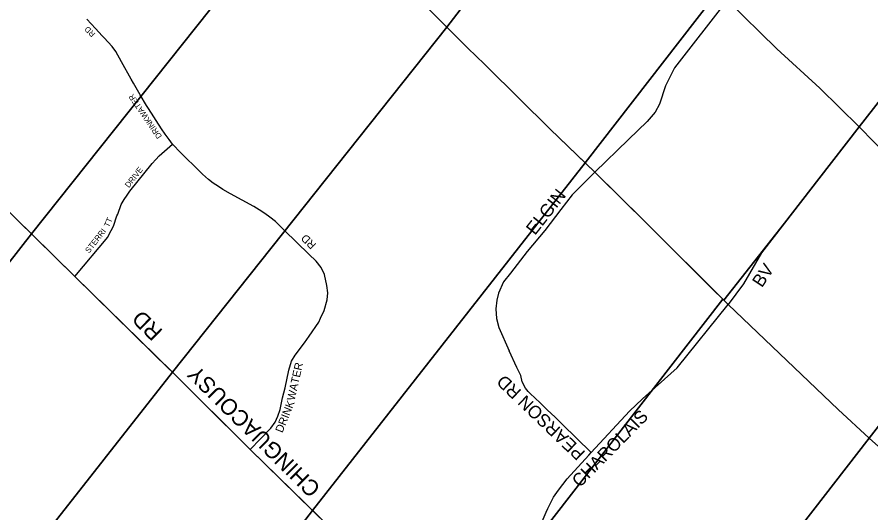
# Model space of a CAD drawing. Extents: x 589464 to 611048, y 4827729 to 4855916.
# Drawn here: x 598638 to 601305, y 4834249 to 4835797 of the extents above; entities that cross this region are included whole.
import ezdxf

# ---------------------------------------------------------------- set-up
doc = ezdxf.new("R2010")
doc.units = 0
for name, color, linetype in [('GIS_LOT_CONCESSION', 7, 'Continuous'), ('GIS_MAJOR_ARTERIAL_STREETS', 7, 'Continuous'), ('GIS_MINOR_ARTERIAL_STREETS', 7, 'Continuous'), ('GIS_TX_MAJOR_ARTERIAL_STREETS', 7, 'Continuous'), ('GIS_TX_MINOR_ARTERIAL_STREETS', 7, 'Continuous')]:
    doc.layers.add(name, color=color, linetype=linetype)

msp = doc.modelspace()

# ---------------------------------------------------------------- linework, layer by layer
at = {"layer": 'GIS_LOT_CONCESSION'}
for points in [[(600387.8, 4837295.7), (600273.6, 4837147.8), (600186.3, 4837035.4), (600106.3, 4836931.8), (599960.5, 4836737.2), (599541.5, 4836198.3), (599639.7, 4836100.9), (599738.4, 4836003.9), (599942.4, 4835803.5), (599981, 4835765.2), (600823.5, 4836862.3), (600787.4, 4836898), (600637.7, 4837046.3), (600564.8, 4837120.1), (600473.5, 4837210.5), (600453.8, 4837229.3)], [(600823.5, 4836862.3), (599981, 4835765.2), (600018.2, 4835728.4), (600054.8, 4835691.8), (600063.6, 4835683.4), (600106.6, 4835641), (600303.6, 4835447.2), (600412.3, 4835342), (601253.2, 4836425.5), (600965.1, 4836722.2)], [(599096.2, 4836636.5), (599054.6, 4836582.7), (598793.2, 4836244.3), (598642.5, 4836060.9), (598582.1, 4835987.4), (598448.2, 4835824.1), (598238.1, 4835558.2), (598637, 4835165.8), (598683.5, 4835119.9), (599541.5, 4836198.3), (599481.1, 4836258.2), (599307.9, 4836428.4), (599258.1, 4836477.3)], [(601253.2, 4836425.5), (600412.3, 4835342), (600443.1, 4835312.2), (600592.3, 4835164.4), (600811.7, 4834946.8), (600842.9, 4834916), (600845.7, 4834913.2), (601035.1, 4835153.4), (601141.9, 4835291.9), (601267.8, 4835454), (601688.8, 4835993.5), (601541.6, 4836137.9), (601448.1, 4836230.4), (601292.3, 4836385.1)], [(599541.5, 4836198.3), (598683.5, 4835119.9), (598818.3, 4834987.3), (599124, 4834687.8), (599981, 4835765.2), (599942.4, 4835803.5), (599738.4, 4836003.9), (599639.7, 4836100.9)], [(601688.8, 4835993.5), (601267.8, 4835454), (601141.9, 4835291.9), (601035.1, 4835153.4), (600845.7, 4834913.2), (600859.7, 4834899.4), (601202.5, 4834572), (601299.8, 4834482), (601589.6, 4834855.6), (601710.1, 4835011), (601766.3, 4835084.7), (601930.1, 4835299.4), (602019, 4835415.3), (602136.5, 4835559.5), (601960.7, 4835733.2), (601832, 4835858.5), (601729.4, 4835953.6)], [(599981, 4835765.2), (599124, 4834687.8), (599366.5, 4834447.1), (599560.9, 4834256.7), (600412.3, 4835342), (600303.6, 4835447.2), (600106.6, 4835641), (600063.6, 4835683.4), (600054.8, 4835691.8), (600018.2, 4835728.4)], [(598238.1, 4835558.2), (597971.2, 4835216.3), (597952.6, 4835192.2), (597767, 4834951.3), (597709, 4834877.5), (597537.2, 4834655.9), (597524.5, 4834639.5), (597384.2, 4834460.7), (597534.2, 4834313.4), (597678.8, 4834171.2), (597710.8, 4834140), (597828.9, 4834025.8), (598683.5, 4835119.9), (598637, 4835165.8)], [(602136.5, 4835559.5), (602019, 4835415.3), (601930.1, 4835299.4), (601766.3, 4835084.7), (601710.1, 4835011), (601589.6, 4834855.6), (601299.8, 4834482), (601367.7, 4834421.6), (601435.8, 4834361), (601578.9, 4834218.4), (601764.6, 4834033.7), (602189.5, 4834566.5), (602182.5, 4834575.4), (602597.1, 4835099.3)], [(600412.3, 4835342), (599560.9, 4834256.7), (599998.1, 4833828.3), (600842.9, 4834916), (600811.7, 4834946.8), (600592.3, 4835164.4), (600443.1, 4835312.2)], [(598683.5, 4835119.9), (597828.9, 4834025.8), (598051, 4833811.8), (598269.2, 4833601.6), (599124, 4834687.8), (598818.3, 4834987.3)], [(600845.7, 4834913.2), (600842.9, 4834916), (599998.1, 4833828.3), (600006.6, 4833820), (600448.7, 4833396.8), (601051.6, 4834162.4), (601299.8, 4834482), (601202.5, 4834572), (600859.7, 4834899.4)], [(599124, 4834687.8), (598269.2, 4833601.6), (598353.3, 4833520.5), (598414.7, 4833463.4), (598424.1, 4833456.6), (598457.9, 4833440.2), (598511, 4833427.5), (598845, 4833394), (598875, 4833388.8), (598876.5, 4833387.9), (599131.8, 4833716.2), (599140, 4833710.2), (599560.9, 4834256.7), (599366.5, 4834447.1)], [(601299.8, 4834482), (601051.6, 4834162.4), (600448.7, 4833396.8), (600818.8, 4833044.2), (600896.1, 4832962.6), (601323.1, 4833502.6), (601333.2, 4833492.2), (601764.6, 4834033.7), (601578.9, 4834218.4), (601435.8, 4834361), (601367.7, 4834421.6)]]:
    msp.add_lwpolyline(points, close=True, dxfattribs=at)
msp.add_lwpolyline([(599998.1, 4833828.3), (599560.9, 4834256.7), (599140, 4833710.2)], dxfattribs=at)
at = {"layer": 'GIS_MAJOR_ARTERIAL_STREETS'}
for points in [[(599942.4, 4835803.5), (599955.4, 4835790.5), (600018.2, 4835728.4), (600054.8, 4835691.8)], [(600303.6, 4835447.2), (600106.6, 4835641), (600063.6, 4835683.4), (600054.8, 4835691.8)], [(600443.1, 4835312.2), (600303.6, 4835447.2)], [(600592.3, 4835164.4), (600544, 4835212.3), (600443.1, 4835312.2)], [(598818.3, 4834987.3), (598637, 4835165.8)], [(600859.7, 4834899.4), (600592.3, 4835164.4)], [(599112.7, 4834698.9), (599062.8, 4834747.8), (598818.3, 4834987.3)], [(601202.5, 4834572), (600859.7, 4834899.4)], [(599366.5, 4834447.1), (599218.9, 4834593.6), (599121.6, 4834690.2), (599121.2, 4834690.5), (599112.7, 4834698.9)], [(601398.9, 4834609.6), (601380.8, 4834586.2), (601299.9, 4834481.9)], [(601299.9, 4834481.9), (601202.5, 4834572)], [(601299.9, 4834481.9), (601051.6, 4834162.4)], [(601578.9, 4834218.4), (601435.4, 4834361.2), (601367.7, 4834421.6), (601299.9, 4834481.9)], [(599625.3, 4834193.5), (599366.5, 4834447.1)]]:
    msp.add_lwpolyline(points, dxfattribs=at)
at = {"layer": 'GIS_MINOR_ARTERIAL_STREETS'}
for points in [[(600855.9, 4835850.3), (600691.7, 4835638.9), (600678.9, 4835613.5)], [(600855.9, 4835850.3), (600691.7, 4835638.9), (600678.9, 4835613.5)], [(600855.9, 4835850.3), (601011.5, 4835698.1)], [(600855.9, 4835850.3), (601011.5, 4835698.1)], [(598910.2, 4835731.6), (598903.9, 4835738.4), (598883, 4835760.9), (598855.8, 4835790.2)], [(598910.2, 4835731.6), (598903.9, 4835738.4), (598883, 4835760.9), (598855.8, 4835790.2)], [(598964.4, 4835657.5), (598946.5, 4835689.6), (598935.6, 4835704.9), (598910.2, 4835731.6)], [(598964.4, 4835657.5), (598946.5, 4835689.6), (598935.6, 4835704.9), (598910.2, 4835731.6)], [(601011.5, 4835698.1), (601145.8, 4835574.4)], [(601011.5, 4835698.1), (601145.8, 4835574.4)], [(601426.3, 4835680), (601392.4, 4835637.2), (601335.3, 4835543.3), (601326.7, 4835529.1), (601267.8, 4835454)], [(601426.3, 4835680), (601392.4, 4835637.2), (601335.3, 4835543.3), (601326.7, 4835529.1), (601267.8, 4835454)], [(598994.3, 4835602.6), (598964.4, 4835657.5)], [(598994.3, 4835602.6), (598964.4, 4835657.5)], [(600678.9, 4835613.5), (600663.7, 4835581.8), (600644.5, 4835524.9), (600631.7, 4835500.4), (600606.2, 4835470.9), (600547.9, 4835415), (600443.1, 4835312.2)], [(600678.9, 4835613.5), (600663.7, 4835581.8), (600644.5, 4835524.9), (600631.7, 4835500.4), (600606.2, 4835470.9), (600547.9, 4835415), (600443.1, 4835312.2)], [(599042.5, 4835521), (599022.6, 4835553.9), (599002.2, 4835590.4), (598994.3, 4835602.6)], [(599042.5, 4835521), (599022.6, 4835553.9), (599002.2, 4835590.4), (598994.3, 4835602.6)], [(601145.8, 4835574.4), (601267.8, 4835454)], [(601145.8, 4835574.4), (601267.8, 4835454)], [(599089.9, 4835447.6), (599048.4, 4835511.5), (599042.5, 4835521)], [(599089.9, 4835447.6), (599048.4, 4835511.5), (599042.5, 4835521)], [(601267.8, 4835454), (601141.9, 4835291.9)], [(601267.8, 4835454), (601141.9, 4835291.9)], [(601267.8, 4835454), (601315.1, 4835406.1), (601483.6, 4835235.7)], [(601267.8, 4835454), (601315.1, 4835406.1), (601483.6, 4835235.7)], [(599124.1, 4835400.4), (599118.5, 4835407.5), (599113, 4835414.6), (599101.4, 4835431.1), (599089.9, 4835447.6)], [(599124.1, 4835400.4), (599118.5, 4835407.5), (599113, 4835414.6), (599101.4, 4835431.1), (599089.9, 4835447.6)], [(598953.2, 4835181.9), (598963.4, 4835211.8), (598973.1, 4835227.4), (598982.7, 4835241.3), (598991, 4835252.8), (599060.3, 4835339.9), (599071.3, 4835352.3), (599081.8, 4835363.4), (599124.1, 4835400.4)], [(598953.2, 4835181.9), (598963.4, 4835211.8), (598973.1, 4835227.4), (598982.7, 4835241.3), (598991, 4835252.8), (599060.3, 4835339.9), (599071.3, 4835352.3), (599081.8, 4835363.4), (599124.1, 4835400.4)], [(599235.8, 4835290), (599226.7, 4835297.9), (599217.2, 4835306.8), (599141, 4835381.5), (599131.7, 4835391.4), (599124.1, 4835400.4)], [(599235.8, 4835290), (599226.7, 4835297.9), (599217.2, 4835306.8), (599141, 4835381.5), (599131.7, 4835391.4), (599124.1, 4835400.4)], [(599305.1, 4835245.5), (599281, 4835258.5), (599267, 4835267.4), (599251.2, 4835278.1), (599235.8, 4835290)], [(599305.1, 4835245.5), (599281, 4835258.5), (599267, 4835267.4), (599251.2, 4835278.1), (599235.8, 4835290)], [(600443.1, 4835312.2), (600372.4, 4835241.6), (600336.2, 4835196), (600286.5, 4835131)], [(600443.1, 4835312.2), (600372.4, 4835241.6), (600336.2, 4835196), (600286.5, 4835131)], [(601141.9, 4835291.9), (601035.1, 4835153.4)], [(601141.9, 4835291.9), (601035.1, 4835153.4)], [(599377.8, 4835205.5), (599305.1, 4835245.5)], [(599377.8, 4835205.5), (599305.1, 4835245.5)], [(599445.3, 4835158.6), (599427.9, 4835172.1), (599411.7, 4835183.8), (599394.2, 4835195.5), (599377.8, 4835205.5)], [(599445.3, 4835158.6), (599427.9, 4835172.1), (599411.7, 4835183.8), (599394.2, 4835195.5), (599377.8, 4835205.5)], [(598921.5, 4835110.1), (598927.5, 4835121.6), (598932.2, 4835130.2), (598939.1, 4835144.3), (598950.2, 4835175.9), (598953.2, 4835181.9)], [(598921.5, 4835110.1), (598927.5, 4835121.6), (598932.2, 4835130.2), (598939.1, 4835144.3), (598950.2, 4835175.9), (598953.2, 4835181.9)], [(599598.4, 4834992.8), (599587.8, 4835015.1), (599572.9, 4835034.8), (599549.9, 4835057), (599473.7, 4835130.8), (599459.1, 4835145.4), (599445.3, 4835158.6)], [(599598.4, 4834992.8), (599587.8, 4835015.1), (599572.9, 4835034.8), (599549.9, 4835057), (599473.7, 4835130.8), (599459.1, 4835145.4), (599445.3, 4835158.6)], [(600286.5, 4835131), (600231.3, 4835065), (600179.2, 4834997.8), (600157.7, 4834970), (600141.6, 4834934.8), (600136.3, 4834913.5), (600133.8, 4834886.4), (600135.9, 4834855.7), (600143.4, 4834827.2), (600175.5, 4834754.8)], [(600286.5, 4835131), (600231.3, 4835065), (600179.2, 4834997.8), (600157.7, 4834970), (600141.6, 4834934.8), (600136.3, 4834913.5), (600133.8, 4834886.4), (600135.9, 4834855.7), (600143.4, 4834827.2), (600175.5, 4834754.8)], [(601035.1, 4835153.4), (600962.9, 4835060.6), (600907.5, 4834963.8), (600859.7, 4834899.4)], [(601035.1, 4835153.4), (600962.9, 4835060.6), (600907.5, 4834963.8), (600859.7, 4834899.4)], [(598818.3, 4834987.3), (598921.5, 4835110.1)], [(598818.3, 4834987.3), (598921.5, 4835110.1)], [(599607.1, 4834914.1), (599608.4, 4834935.4), (599605.7, 4834959), (599598.4, 4834992.8)], [(599607.1, 4834914.1), (599608.4, 4834935.4), (599605.7, 4834959), (599598.4, 4834992.8)], [(599581.2, 4834844.5), (599586.4, 4834856.8), (599597.7, 4834881), (599607.1, 4834914.1)], [(599581.2, 4834844.5), (599586.4, 4834856.8), (599597.7, 4834881), (599607.1, 4834914.1)], [(600699.4, 4834702.2), (600859.7, 4834899.4)], [(600699.4, 4834702.2), (600859.7, 4834899.4)], [(599536, 4834779.7), (599550.9, 4834801), (599581.2, 4834844.5)], [(599536, 4834779.7), (599550.9, 4834801), (599581.2, 4834844.5)], [(599495.5, 4834722.2), (599507.3, 4834741.5), (599536, 4834779.7)], [(599495.5, 4834722.2), (599507.3, 4834741.5), (599536, 4834779.7)], [(600211.2, 4834678.1), (600199.7, 4834702.9), (600175.5, 4834754.8)], [(600211.2, 4834678.1), (600199.7, 4834702.9), (600175.5, 4834754.8)], [(599475.7, 4834638.9), (599486.9, 4834694.8), (599495.5, 4834722.2)], [(599475.7, 4834638.9), (599486.9, 4834694.8), (599495.5, 4834722.2)], [(600318.8, 4834547.6), (600294.4, 4834570.8), (600272, 4834592.2), (600241.3, 4834621.4), (600234.6, 4834627.8), (600226.1, 4834637.8), (600215.8, 4834657.5), (600211.2, 4834678.1)], [(600318.8, 4834547.6), (600294.4, 4834570.8), (600272, 4834592.2), (600241.3, 4834621.4), (600234.6, 4834627.8), (600226.1, 4834637.8), (600215.8, 4834657.5), (600211.2, 4834678.1)], [(600431.7, 4834437.7), (600551.3, 4834566.2), (600591.5, 4834604.8), (600699.4, 4834702.2)], [(600431.7, 4834437.7), (600551.3, 4834566.2), (600591.5, 4834604.8), (600699.4, 4834702.2)], [(599366.5, 4834447.1), (599431.4, 4834513.1), (599444.4, 4834532), (599453.1, 4834550.5), (599460.3, 4834571.9), (599467.2, 4834607.6), (599475.7, 4834638.9)], [(599366.5, 4834447.1), (599431.4, 4834513.1), (599444.4, 4834532), (599453.1, 4834550.5), (599460.3, 4834571.9), (599467.2, 4834607.6), (599475.7, 4834638.9)], [(600431.7, 4834437.7), (600340.9, 4834526.1), (600318.8, 4834547.6)], [(600431.7, 4834437.7), (600340.9, 4834526.1), (600318.8, 4834547.6)], [(600296.5, 4834262.2), (600313.5, 4834297.7), (600329.8, 4834320.2), (600356.1, 4834355.5), (600424.1, 4834429.4), (600431.7, 4834437.7)], [(600296.5, 4834262.2), (600313.5, 4834297.7), (600329.8, 4834320.2), (600356.1, 4834355.5), (600424.1, 4834429.4), (600431.7, 4834437.7)], [(600252.5, 4834161.3), (600290.8, 4834250.8), (600296.5, 4834262.2)], [(600252.5, 4834161.3), (600290.8, 4834250.8), (600296.5, 4834262.2)]]:
    msp.add_lwpolyline(points, dxfattribs=at)

# ---------------------------------------------------------------- texts
at = {"layer": 'GIS_TX_MAJOR_ARTERIAL_STREETS'}
msp.add_text('CHINGUACOUSY        RD', height=49.998, rotation=135.2178, dxfattribs=at).set_placement((599589.5, 4834328.2))
at = {"layer": 'GIS_TX_MINOR_ARTERIAL_STREETS'}
for s, height, rotation, p in [('RD', 18, 135.5697, (598884.4, 4835745.5)), ('DRINKWATER', 18, 124.3801, (599091.6, 4835424.8)), (' DRIVE', 18, 52, (598983.5, 4835256.9)), ('ELGIN', 40, 51.7824, (600255.9, 4835113.6)), ('TT', 18, 65.769, (598925.3, 4835139)), ('STERRI', 18, 52, (598863.4, 4835058.3)), ('RD', 25, 135.9177, (599574.6, 4835087.7)), ('BV', 40, 56.2927, (600964.7, 4834950)), ('WATER', 25, 77.2363, (599505, 4834597.6)), ('PEARSON RD', 40, 136.2486, (600415.6, 4834438.4)), ('DRINK', 25, 67.9431, (599466.9, 4834497.1)), ('CHAROLAIS', 40, 45.5117, (600395.7, 4834325.8))]:
    msp.add_text(s, height=height, rotation=rotation, dxfattribs=at).set_placement(p)

doc.saveas('drawing.dxf')
